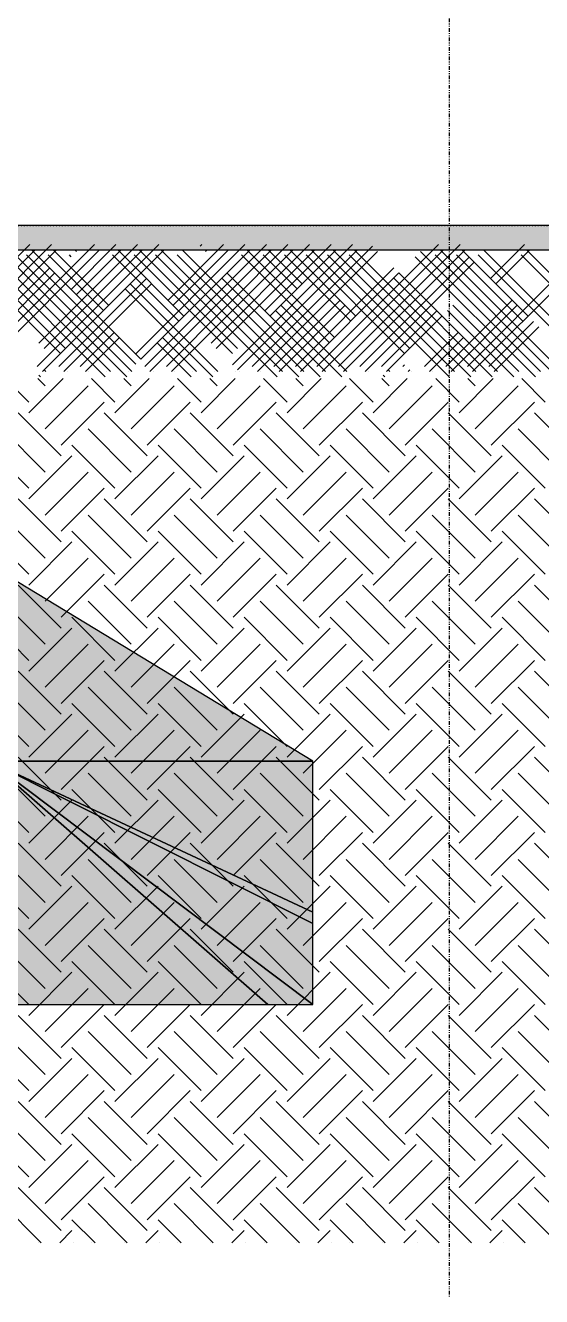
# Model space of a CAD drawing. Extents: x 37185 to 43130, y -8131 to -3926.
# Drawn here: x 38983.9 to 39054.6, y -7787.2 to -7613.1 of the extents above; entities that cross this region are included whole.
import ezdxf

# ---------------------------------------------------------------- set-up
doc = ezdxf.new("R2010")
doc.units = 0
doc.header["$MEASUREMENT"] = 0
doc.linetypes.add('ESTILO_TQS_0002', pattern=[0.4, 0.1, -0.3])
doc.linetypes.add('ESTILO_TQS_0004', pattern=[1.12, 0.5, -0.2, 0.01, -0.2, 0.01, -0.2])
for name, color, linetype in [('36', 253, 'CONTINUOUS'), ('47', 15, 'CONTINUOUS'), ('52', 3, 'CONTINUOUS'), ('67', 7, 'CONTINUOUS'), ('70', 160, 'CONTINUOUS'), ('96', 252, 'CONTINUOUS')]:
    doc.layers.add(name, color=color, linetype=linetype)

msp = doc.modelspace()

# ---------------------------------------------------------------- linework, layer by layer
at = {"layer": '36', "linetype": 'Continuous'}
for p, q in [((38970.83, -7659.8), (38987.49, -7643.13)), ((38971.54, -7660.5), (38988.2, -7643.84)), ((38972.53, -7655.15), (38984.55, -7643.13)), ((38973.24, -7655.85), (38985.26, -7643.84)), ((38988.74, -7658.03), (38975.25, -7644.54)), ((38989.44, -7657.33), (38975.96, -7643.84)), ((38976.72, -7659.8), (38993.39, -7643.13)), ((38977.43, -7660.5), (38994.09, -7643.84)), ((38994.86, -7661.21), (38978.19, -7644.54)), ((38995.57, -7660.5), (38978.9, -7643.84)), ((38997.81, -7661.21), (38981.14, -7644.54)), ((38998.51, -7660.5), (38981.85, -7643.84)), ((38999.05, -7659.51), (38984.09, -7644.54)), ((38999.76, -7658.8), (38984.79, -7643.84)), ((38985.56, -7659.8), (39002.23, -7643.13)), ((38985.79, -7656.62), (38999.28, -7643.13)), ((38986.27, -7660.5), (39002.93, -7643.84)), ((38986.5, -7657.33), (38999.99, -7643.84)), ((38994.63, -7652.14), (38987.03, -7644.54)), ((38995.34, -7651.43), (38987.74, -7643.84)), ((38990.21, -7644.78), (38989.98, -7644.54)), ((38990.21, -7649.25), (38996.33, -7643.13)), ((38990.92, -7644.07), (38990.69, -7643.84)), ((38990.92, -7649.96), (38997.04, -7643.84)), ((39004.94, -7653.61), (38995.87, -7644.54)), ((39005.65, -7652.91), (38996.58, -7643.84)), ((39012.31, -7658.03), (38998.82, -7644.54)), ((38999.05, -7658.09), (39014.01, -7643.13)), ((39013.01, -7657.33), (38999.53, -7643.84)), ((38999.76, -7658.8), (39014.72, -7643.84)), ((39000.29, -7659.8), (39016.96, -7643.13)), ((39001, -7660.5), (39017.66, -7643.84)), ((39018.43, -7661.21), (39001.77, -7644.54)), ((39019.14, -7660.5), (39002.47, -7643.84)), ((39003.24, -7659.8), (39019.9, -7643.13)), ((39003.47, -7650.73), (39011.07, -7643.13)), ((39003.95, -7660.5), (39020.61, -7643.84)), ((39004.18, -7651.43), (39011.77, -7643.84)), ((39021.38, -7661.21), (39004.71, -7644.54)), ((39022.08, -7660.5), (39005.42, -7643.84)), ((39007.89, -7643.36), (39008.12, -7643.13)), ((39008.6, -7644.07), (39008.83, -7643.84)), ((39009.36, -7656.62), (39022.85, -7643.13)), ((39010.07, -7657.33), (39023.56, -7643.84)), ((39012.31, -7659.57), (39028.74, -7643.13)), ((39013.01, -7660.27), (39029.45, -7643.84)), ((39025.57, -7656.56), (39013.55, -7644.54)), ((39026.27, -7655.85), (39014.26, -7643.84)), ((39015.02, -7659.8), (39031.46, -7643.36)), ((39015.73, -7660.5), (39032.17, -7644.07)), ((39021.15, -7649.19), (39016.5, -7644.54)), ((39016.73, -7652.2), (39025.8, -7643.13)), ((39021.85, -7648.49), (39017.2, -7643.84)), ((39017.43, -7652.91), (39026.5, -7643.84)), ((39028.51, -7653.61), (39019.44, -7644.54)), ((39029.22, -7652.91), (39020.15, -7643.84)), ((39035.88, -7658.03), (39022.39, -7644.54)), ((39036.59, -7657.33), (39023.1, -7643.84)), ((39023.86, -7659.8), (39040.53, -7643.13)), ((39024.57, -7660.5), (39041.23, -7643.84)), ((39042, -7661.21), (39025.34, -7644.54)), ((39042.71, -7660.5), (39026.04, -7643.84)), ((39026.81, -7659.8), (39043.47, -7643.13)), ((39027.52, -7660.5), (39044.18, -7643.84)), ((39044.95, -7661.21), (39028.28, -7644.54)), ((39045.65, -7660.5), (39028.99, -7643.84)), ((39054.49, -7660.5), (39038.06, -7644.07)), ((39056.5, -7660.98), (39040.07, -7644.54)), ((39057.21, -7660.27), (39040.77, -7643.84)), ((39052.08, -7653.61), (39043.01, -7644.54)), ((39052.79, -7652.91), (39043.72, -7643.84)), ((39059.45, -7658.03), (39045.96, -7644.54)), ((39060.16, -7657.33), (39046.67, -7643.84)), ((39047.66, -7647.78), (39052.31, -7643.13)), ((39048.37, -7648.49), (39053.02, -7643.84)), ((39068.52, -7661.21), (39051.85, -7644.54)), ((39069.22, -7660.5), (39052.56, -7643.84)), ((38973.78, -7659.8), (38987.26, -7646.31)), ((39020.92, -7659.8), (39034.4, -7646.31)), ((39029.75, -7659.8), (39044.72, -7644.83)), ((39030.46, -7660.5), (39045.42, -7645.54)), ((39053.79, -7661.21), (39037.35, -7644.78)), ((39044.49, -7659.8), (39057.97, -7646.31)), ((38974.48, -7660.5), (38987.97, -7647.01)), ((38988.51, -7659.8), (39000.52, -7647.78)), ((39024.32, -7661.21), (39010.83, -7647.72)), ((39025.03, -7660.5), (39011.54, -7647.01)), ((39021.62, -7660.5), (39035.11, -7647.01)), ((39047.89, -7661.21), (39034.4, -7647.72)), ((39048.6, -7660.5), (39035.11, -7647.01)), ((39045.19, -7660.5), (39058.68, -7647.01)), ((38989.21, -7660.5), (39001.23, -7648.49)), ((39009.59, -7661.21), (38997.58, -7649.19)), ((39010.3, -7660.5), (38998.28, -7648.49)), ((39017.97, -7659.8), (39027.04, -7650.73)), ((39018.68, -7660.5), (39027.75, -7651.43)), ((39027.98, -7660.5), (39018.91, -7651.43)), ((39041.54, -7659.8), (39050.61, -7650.73)), ((39042.25, -7660.5), (39051.32, -7651.43)), ((39051.55, -7660.5), (39042.48, -7651.43)), ((39027.27, -7661.21), (39018.2, -7652.14)), ((39032.7, -7659.8), (39040.3, -7652.2)), ((39033.41, -7660.5), (39041, -7652.91)), ((39050.84, -7661.21), (39041.77, -7652.14)), ((39047.43, -7659.8), (39053.56, -7653.67)), ((39048.14, -7660.5), (39054.26, -7654.38)), ((38991.45, -7659.8), (38996.1, -7655.15)), ((38992.16, -7660.5), (38996.81, -7655.85)), ((39006.65, -7661.21), (39002, -7656.56)), ((39007.35, -7660.5), (39002.7, -7655.85)), ((39038.59, -7659.8), (39043.24, -7655.15)), ((39039.3, -7660.5), (39043.95, -7655.85)), ((38986.73, -7660.5), (38986.5, -7660.27)), ((39033.87, -7660.5), (39033.64, -7660.27)), ((39035.65, -7659.8), (39035.88, -7659.57)), ((39036.35, -7660.5), (39036.59, -7660.27)), ((38986.02, -7661.21), (38985.79, -7660.98)), ((38989.68, -7660.5), (38989.68, -7660.5)), ((38989.68, -7660.5), (38989.68, -7660.5)), ((38992.62, -7660.5), (38992.62, -7660.5)), ((38992.62, -7660.5), (38992.62, -7660.5)), ((38995.11, -7660.5), (38995.11, -7660.5)), ((38995.11, -7660.5), (38995.11, -7660.5)), ((38998.05, -7660.5), (38998.05, -7660.5)), ((38998.05, -7660.5), (38998.05, -7660.5)), ((39001.46, -7660.5), (39001.46, -7660.5)), ((39001.46, -7660.5), (39001.46, -7660.5)), ((39004.41, -7660.5), (39004.41, -7660.5)), ((39004.41, -7660.5), (39004.41, -7660.5)), ((39006.89, -7660.5), (39006.89, -7660.5)), ((39006.89, -7660.5), (39006.89, -7660.5)), ((39009.84, -7660.5), (39009.84, -7660.5)), ((39009.84, -7660.5), (39009.84, -7660.5)), ((39012.78, -7660.5), (39012.78, -7660.5)), ((39012.78, -7660.5), (39012.78, -7660.5)), ((39013.25, -7660.5), (39013.25, -7660.5)), ((39013.25, -7660.5), (39013.25, -7660.5)), ((39016.19, -7660.5), (39016.19, -7660.5)), ((39016.19, -7660.5), (39016.19, -7660.5)), ((39030.92, -7660.5), (39030.92, -7660.5)), ((39030.92, -7660.5), (39030.92, -7660.5)), ((39033.16, -7661.21), (39032.93, -7660.98)), ((39036.82, -7660.5), (39036.82, -7660.5)), ((39036.82, -7660.5), (39036.82, -7660.5)), ((39039.76, -7660.5), (39039.76, -7660.5)), ((39039.76, -7660.5), (39039.76, -7660.5)), ((39051.09, -7660.5), (39051.09, -7660.5)), ((39051.09, -7660.5), (39051.09, -7660.5)), ((39054.03, -7660.5), (39054.03, -7660.5)), ((39054.03, -7660.5), (39054.03, -7660.5))]:
    msp.add_line(p, q, dxfattribs=at)
at = {"layer": '47', "linetype": 'Continuous'}
for p, q in [((38984.42, -7664.69), (38981.21, -7661.48)), ((38984.42, -7666.17), (38989.1, -7661.48)), ((38986.63, -7662.48), (38985.63, -7661.48)), ((38996.2, -7664.69), (38993, -7661.48)), ((38996.2, -7666.17), (39000.89, -7661.48)), ((38998.41, -7662.48), (38997.41, -7661.48)), ((39007.99, -7664.69), (39004.78, -7661.48)), ((39007.99, -7666.17), (39012.67, -7661.48)), ((39010.2, -7662.48), (39009.2, -7661.48)), ((39019.77, -7664.69), (39016.57, -7661.48)), ((39019.77, -7666.17), (39024.46, -7661.48)), ((39021.98, -7662.48), (39020.98, -7661.48)), ((39031.56, -7664.69), (39028.35, -7661.48)), ((39031.56, -7666.17), (39036.24, -7661.48)), ((39033.77, -7662.48), (39032.77, -7661.48)), ((39043.34, -7664.69), (39040.14, -7661.48)), ((39043.34, -7666.17), (39048.03, -7661.48)), ((39045.55, -7662.48), (39044.56, -7661.48)), ((39055.13, -7664.69), (39051.92, -7661.48)), ((38986.63, -7668.37), (38992.52, -7662.48)), ((38998.41, -7668.37), (39004.31, -7662.48)), ((39010.2, -7668.37), (39016.09, -7662.48)), ((39021.98, -7668.37), (39027.88, -7662.48)), ((39033.77, -7668.37), (39039.66, -7662.48)), ((39045.55, -7668.37), (39051.45, -7662.48)), ((38988.84, -7670.58), (38994.73, -7664.69)), ((39000.62, -7670.58), (39006.52, -7664.69)), ((39012.41, -7670.58), (39018.3, -7664.69)), ((39024.19, -7670.58), (39030.09, -7664.69)), ((39035.98, -7670.58), (39041.87, -7664.69)), ((39047.76, -7670.58), (39053.66, -7664.69)), ((38988.84, -7672.06), (38982.95, -7666.17)), ((39000.62, -7672.06), (38994.73, -7666.17)), ((39012.41, -7672.06), (39006.52, -7666.17)), ((39024.19, -7672.06), (39018.3, -7666.17)), ((39035.98, -7672.06), (39030.09, -7666.17)), ((39047.76, -7672.06), (39041.87, -7666.17)), ((39059.55, -7672.06), (39053.66, -7666.17)), ((38986.63, -7674.27), (38980.74, -7668.37)), ((38998.41, -7674.27), (38992.52, -7668.37)), ((39010.2, -7674.27), (39004.31, -7668.37)), ((39021.98, -7674.27), (39016.09, -7668.37)), ((39033.77, -7674.27), (39027.88, -7668.37)), ((39045.55, -7674.27), (39039.66, -7668.37)), ((39057.34, -7674.27), (39051.45, -7668.37)), ((38984.42, -7676.48), (38978.53, -7670.58)), ((38996.2, -7676.48), (38990.31, -7670.58)), ((39007.99, -7676.48), (39002.1, -7670.58)), ((39019.77, -7676.48), (39013.88, -7670.58)), ((39031.56, -7676.48), (39025.67, -7670.58)), ((39043.34, -7676.48), (39037.45, -7670.58)), ((39055.13, -7676.48), (39049.24, -7670.58)), ((38984.42, -7677.95), (38990.31, -7672.06)), ((38996.2, -7677.95), (39002.1, -7672.06)), ((39007.99, -7677.95), (39013.88, -7672.06)), ((39019.77, -7677.95), (39025.67, -7672.06)), ((39031.56, -7677.95), (39037.45, -7672.06)), ((39043.34, -7677.95), (39049.24, -7672.06)), ((38986.63, -7680.16), (38992.52, -7674.27)), ((38998.41, -7680.16), (39004.31, -7674.27)), ((39010.2, -7680.16), (39016.09, -7674.27)), ((39021.98, -7680.16), (39027.88, -7674.27)), ((39033.77, -7680.16), (39039.66, -7674.27)), ((39045.55, -7680.16), (39051.45, -7674.27)), ((38988.84, -7682.37), (38994.73, -7676.48)), ((39000.62, -7682.37), (39006.52, -7676.48)), ((39012.41, -7682.37), (39018.3, -7676.48)), ((39024.19, -7682.37), (39030.09, -7676.48)), ((39035.98, -7682.37), (39041.87, -7676.48)), ((39047.76, -7682.37), (39053.66, -7676.48)), ((38988.84, -7683.84), (38982.95, -7677.95)), ((39000.62, -7683.84), (38994.73, -7677.95)), ((39012.41, -7683.84), (39006.52, -7677.95)), ((39024.19, -7683.84), (39018.3, -7677.95)), ((39035.98, -7683.84), (39030.09, -7677.95)), ((39047.76, -7683.84), (39041.87, -7677.95)), ((39059.55, -7683.84), (39053.66, -7677.95)), ((38986.63, -7686.05), (38980.74, -7680.16)), ((38998.41, -7686.05), (38992.52, -7680.16)), ((39010.2, -7686.05), (39004.31, -7680.16)), ((39021.98, -7686.05), (39016.09, -7680.16)), ((39033.77, -7686.05), (39027.88, -7680.16)), ((39045.55, -7686.05), (39039.66, -7680.16)), ((39057.34, -7686.05), (39051.45, -7680.16)), ((38984.42, -7688.26), (38978.53, -7682.37)), ((38996.2, -7688.26), (38990.31, -7682.37)), ((39007.99, -7688.26), (39002.1, -7682.37)), ((39019.77, -7688.26), (39013.88, -7682.37)), ((39031.56, -7688.26), (39025.67, -7682.37)), ((39043.34, -7688.26), (39037.45, -7682.37)), ((39055.13, -7688.26), (39049.24, -7682.37)), ((38984.42, -7689.74), (38990.31, -7683.84)), ((38996.2, -7689.74), (39002.1, -7683.84)), ((39007.99, -7689.74), (39013.88, -7683.84)), ((39019.77, -7689.74), (39025.67, -7683.84)), ((39031.56, -7689.74), (39037.45, -7683.84)), ((39043.34, -7689.74), (39049.24, -7683.84)), ((38986.63, -7691.94), (38992.52, -7686.05)), ((38998.41, -7691.94), (39004.31, -7686.05)), ((39010.2, -7691.94), (39016.09, -7686.05)), ((39021.98, -7691.94), (39027.88, -7686.05)), ((39033.77, -7691.94), (39039.66, -7686.05)), ((39045.55, -7691.94), (39051.45, -7686.05)), ((38988.84, -7695.63), (38982.95, -7689.74)), ((38988.84, -7694.15), (38994.73, -7688.26)), ((39000.62, -7695.63), (38994.73, -7689.74)), ((39000.62, -7694.15), (39006.52, -7688.26)), ((39012.41, -7695.63), (39006.52, -7689.74)), ((39012.41, -7694.15), (39018.3, -7688.26)), ((39024.19, -7695.63), (39018.3, -7689.74)), ((39024.19, -7694.15), (39030.09, -7688.26)), ((39035.98, -7695.63), (39030.09, -7689.74)), ((39035.98, -7694.15), (39041.87, -7688.26)), ((39047.76, -7695.63), (39041.87, -7689.74)), ((39047.76, -7694.15), (39053.66, -7688.26)), ((39059.55, -7695.63), (39053.66, -7689.74)), ((38986.63, -7697.84), (38980.74, -7691.94)), ((38998.41, -7697.84), (38992.52, -7691.94)), ((39010.2, -7697.84), (39004.31, -7691.94)), ((39021.98, -7697.84), (39016.09, -7691.94)), ((39033.77, -7697.84), (39027.88, -7691.94)), ((39045.55, -7697.84), (39039.66, -7691.94)), ((39057.34, -7697.84), (39051.45, -7691.94)), ((38984.42, -7700.05), (38978.53, -7694.15)), ((38996.2, -7700.05), (38990.31, -7694.15)), ((39007.99, -7700.05), (39002.1, -7694.15)), ((39019.77, -7700.05), (39013.88, -7694.15)), ((39031.56, -7700.05), (39025.67, -7694.15)), ((39043.34, -7700.05), (39037.45, -7694.15)), ((39055.13, -7700.05), (39049.24, -7694.15)), ((38984.42, -7701.52), (38990.31, -7695.63)), ((38996.2, -7701.52), (39002.1, -7695.63)), ((39007.99, -7701.52), (39013.88, -7695.63)), ((39019.77, -7701.52), (39025.67, -7695.63)), ((39031.56, -7701.52), (39037.45, -7695.63)), ((39043.34, -7701.52), (39049.24, -7695.63)), ((38986.63, -7703.73), (38992.52, -7697.84)), ((38998.41, -7703.73), (39004.31, -7697.84)), ((39010.2, -7703.73), (39016.09, -7697.84)), ((39021.98, -7703.73), (39027.88, -7697.84)), ((39033.77, -7703.73), (39039.66, -7697.84)), ((39045.55, -7703.73), (39051.45, -7697.84)), ((38988.84, -7705.94), (38994.73, -7700.05)), ((39000.62, -7705.94), (39006.52, -7700.05)), ((39012.41, -7705.94), (39018.3, -7700.05)), ((39024.19, -7705.94), (39030.09, -7700.05)), ((39035.98, -7705.94), (39041.87, -7700.05)), ((39047.76, -7705.94), (39053.66, -7700.05)), ((38988.84, -7707.41), (38982.95, -7701.52)), ((39000.62, -7707.41), (38994.73, -7701.52)), ((39012.41, -7707.41), (39006.52, -7701.52)), ((39024.19, -7707.41), (39018.3, -7701.52)), ((39035.98, -7707.41), (39030.09, -7701.52)), ((39047.76, -7707.41), (39041.87, -7701.52)), ((39059.55, -7707.41), (39053.66, -7701.52)), ((38986.63, -7709.62), (38980.74, -7703.73)), ((38998.41, -7709.62), (38992.52, -7703.73)), ((39010.2, -7709.62), (39004.31, -7703.73)), ((39021.98, -7709.62), (39016.09, -7703.73)), ((39033.77, -7709.62), (39027.88, -7703.73)), ((39045.55, -7709.62), (39039.66, -7703.73)), ((39057.34, -7709.62), (39051.45, -7703.73)), ((38984.42, -7711.83), (38978.53, -7705.94)), ((38996.2, -7711.83), (38990.31, -7705.94)), ((39007.99, -7711.83), (39002.1, -7705.94)), ((39019.77, -7711.83), (39013.88, -7705.94)), ((39031.56, -7711.83), (39025.67, -7705.94)), ((39043.34, -7711.83), (39037.45, -7705.94)), ((39055.13, -7711.83), (39049.24, -7705.94)), ((38984.42, -7713.31), (38990.31, -7707.41)), ((38996.2, -7713.31), (39002.1, -7707.41)), ((39007.99, -7713.31), (39013.88, -7707.41)), ((39019.77, -7713.31), (39025.67, -7707.41)), ((39031.56, -7713.31), (39037.45, -7707.41)), ((39043.34, -7713.31), (39049.24, -7707.41)), ((38986.63, -7715.52), (38992.52, -7709.62)), ((38998.41, -7715.52), (39004.31, -7709.62)), ((39010.2, -7715.52), (39016.09, -7709.62)), ((39021.98, -7715.52), (39027.88, -7709.62)), ((39033.77, -7715.52), (39039.66, -7709.62)), ((39045.55, -7715.52), (39051.45, -7709.62)), ((38988.84, -7717.72), (38994.73, -7711.83)), ((39000.62, -7717.72), (39006.52, -7711.83)), ((39012.41, -7717.72), (39018.3, -7711.83)), ((39024.19, -7717.72), (39030.09, -7711.83)), ((39035.98, -7717.72), (39041.87, -7711.83)), ((39047.76, -7717.72), (39053.66, -7711.83)), ((38988.84, -7719.2), (38982.95, -7713.31)), ((39000.62, -7719.2), (38994.73, -7713.31)), ((39012.41, -7719.2), (39006.52, -7713.31)), ((39024.19, -7719.2), (39018.3, -7713.31)), ((39035.98, -7719.2), (39030.09, -7713.31)), ((39047.76, -7719.2), (39041.87, -7713.31)), ((39059.55, -7719.2), (39053.66, -7713.31)), ((38986.63, -7721.41), (38980.74, -7715.52)), ((38998.41, -7721.41), (38992.52, -7715.52)), ((39010.2, -7721.41), (39004.31, -7715.52)), ((39021.98, -7721.41), (39016.09, -7715.52)), ((39033.77, -7721.41), (39027.88, -7715.52)), ((39045.55, -7721.41), (39039.66, -7715.52)), ((39057.34, -7721.41), (39051.45, -7715.52)), ((38984.42, -7723.62), (38978.53, -7717.72)), ((38996.2, -7723.62), (38990.31, -7717.72)), ((39007.99, -7723.62), (39002.1, -7717.72)), ((39019.77, -7723.62), (39013.88, -7717.72)), ((39031.56, -7723.62), (39025.67, -7717.72)), ((39043.34, -7723.62), (39037.45, -7717.72)), ((39055.13, -7723.62), (39049.24, -7717.72)), ((38984.42, -7725.09), (38990.31, -7719.2)), ((38996.2, -7725.09), (39002.1, -7719.2)), ((39007.99, -7725.09), (39013.88, -7719.2)), ((39019.77, -7725.09), (39025.67, -7719.2)), ((39031.56, -7725.09), (39037.45, -7719.2)), ((39043.34, -7725.09), (39049.24, -7719.2)), ((38986.63, -7727.3), (38992.52, -7721.41)), ((38998.41, -7727.3), (39004.31, -7721.41)), ((39010.2, -7727.3), (39016.09, -7721.41)), ((39021.98, -7727.3), (39027.88, -7721.41)), ((39033.77, -7727.3), (39039.66, -7721.41)), ((39045.55, -7727.3), (39051.45, -7721.41)), ((38988.84, -7729.51), (38994.73, -7723.62)), ((39000.62, -7729.51), (39006.52, -7723.62)), ((39012.41, -7729.51), (39018.3, -7723.62)), ((39024.19, -7729.51), (39030.09, -7723.62)), ((39035.98, -7729.51), (39041.87, -7723.62)), ((39047.76, -7729.51), (39053.66, -7723.62)), ((38988.84, -7730.98), (38982.95, -7725.09)), ((39000.62, -7730.98), (38994.73, -7725.09)), ((39012.41, -7730.98), (39006.52, -7725.09)), ((39024.19, -7730.98), (39018.3, -7725.09)), ((39035.98, -7730.98), (39030.09, -7725.09)), ((39047.76, -7730.98), (39041.87, -7725.09)), ((39059.55, -7730.98), (39053.66, -7725.09)), ((38986.63, -7733.19), (38980.74, -7727.3)), ((38998.41, -7733.19), (38992.52, -7727.3)), ((39010.2, -7733.19), (39004.31, -7727.3)), ((39021.98, -7733.19), (39016.09, -7727.3)), ((39033.77, -7733.19), (39027.88, -7727.3)), ((39045.55, -7733.19), (39039.66, -7727.3)), ((39057.34, -7733.19), (39051.45, -7727.3)), ((38984.42, -7735.4), (38978.53, -7729.51)), ((38996.2, -7735.4), (38990.31, -7729.51)), ((39007.99, -7735.4), (39002.1, -7729.51)), ((39019.77, -7735.4), (39013.88, -7729.51)), ((39031.56, -7735.4), (39025.67, -7729.51)), ((39043.34, -7735.4), (39037.45, -7729.51)), ((39055.13, -7735.4), (39049.24, -7729.51)), ((38984.42, -7736.88), (38990.31, -7730.98)), ((38996.2, -7736.88), (39002.1, -7730.98)), ((39007.99, -7736.88), (39013.88, -7730.98)), ((39019.77, -7736.88), (39025.67, -7730.98)), ((39031.56, -7736.88), (39037.45, -7730.98)), ((39043.34, -7736.88), (39049.24, -7730.98)), ((38986.63, -7739.09), (38992.52, -7733.19)), ((38998.41, -7739.09), (39004.31, -7733.19)), ((39010.2, -7739.09), (39016.09, -7733.19)), ((39021.98, -7739.09), (39027.88, -7733.19)), ((39033.77, -7739.09), (39039.66, -7733.19)), ((39045.55, -7739.09), (39051.45, -7733.19)), ((38988.84, -7742.77), (38982.95, -7736.88)), ((38988.84, -7741.3), (38994.73, -7735.4)), ((39000.62, -7742.77), (38994.73, -7736.88)), ((39000.62, -7741.3), (39006.52, -7735.4)), ((39012.41, -7742.77), (39006.52, -7736.88)), ((39012.41, -7741.3), (39018.3, -7735.4)), ((39024.19, -7742.77), (39018.3, -7736.88)), ((39024.19, -7741.3), (39030.09, -7735.4)), ((39035.98, -7742.77), (39030.09, -7736.88)), ((39035.98, -7741.3), (39041.87, -7735.4)), ((39047.76, -7742.77), (39041.87, -7736.88)), ((39047.76, -7741.3), (39053.66, -7735.4)), ((39059.55, -7742.77), (39053.66, -7736.88)), ((38986.63, -7744.98), (38980.74, -7739.09)), ((38998.41, -7744.98), (38992.52, -7739.09)), ((39010.2, -7744.98), (39004.31, -7739.09)), ((39021.98, -7744.98), (39016.09, -7739.09)), ((39033.77, -7744.98), (39027.88, -7739.09)), ((39045.55, -7744.98), (39039.66, -7739.09)), ((39057.34, -7744.98), (39051.45, -7739.09)), ((38984.42, -7747.19), (38978.53, -7741.3)), ((38996.2, -7747.19), (38990.31, -7741.3)), ((39007.99, -7747.19), (39002.1, -7741.3)), ((39019.77, -7747.19), (39013.88, -7741.3)), ((39031.56, -7747.19), (39025.67, -7741.3)), ((39043.34, -7747.19), (39037.45, -7741.3)), ((39055.13, -7747.19), (39049.24, -7741.3)), ((38984.42, -7748.66), (38990.31, -7742.77)), ((38996.2, -7748.66), (39002.1, -7742.77)), ((39007.99, -7748.66), (39013.88, -7742.77)), ((39019.77, -7748.66), (39025.67, -7742.77)), ((39031.56, -7748.66), (39037.45, -7742.77)), ((39043.34, -7748.66), (39049.24, -7742.77)), ((38986.63, -7750.87), (38992.52, -7744.98)), ((38998.41, -7750.87), (39004.31, -7744.98)), ((39010.2, -7750.87), (39016.09, -7744.98)), ((39021.98, -7750.87), (39027.88, -7744.98)), ((39033.77, -7750.87), (39039.66, -7744.98)), ((39045.55, -7750.87), (39051.45, -7744.98)), ((38988.84, -7753.08), (38994.73, -7747.19)), ((39000.62, -7753.08), (39006.52, -7747.19)), ((39012.41, -7753.08), (39018.3, -7747.19)), ((39024.19, -7753.08), (39030.09, -7747.19)), ((39035.98, -7753.08), (39041.87, -7747.19)), ((39047.76, -7753.08), (39053.66, -7747.19)), ((38988.84, -7754.55), (38982.95, -7748.66)), ((39000.62, -7754.55), (38994.73, -7748.66)), ((39012.41, -7754.55), (39006.52, -7748.66)), ((39024.19, -7754.55), (39018.3, -7748.66)), ((39035.98, -7754.55), (39030.09, -7748.66)), ((39047.76, -7754.55), (39041.87, -7748.66)), ((39059.55, -7754.55), (39053.66, -7748.66)), ((38986.63, -7756.76), (38980.74, -7750.87)), ((38998.41, -7756.76), (38992.52, -7750.87)), ((39010.2, -7756.76), (39004.31, -7750.87)), ((39021.98, -7756.76), (39016.09, -7750.87)), ((39033.77, -7756.76), (39027.88, -7750.87)), ((39045.55, -7756.76), (39039.66, -7750.87)), ((39057.34, -7756.76), (39051.45, -7750.87)), ((38984.42, -7758.97), (38978.53, -7753.08)), ((38996.2, -7758.97), (38990.31, -7753.08)), ((39007.99, -7758.97), (39002.1, -7753.08)), ((39019.77, -7758.97), (39013.88, -7753.08)), ((39031.56, -7758.97), (39025.67, -7753.08)), ((39043.34, -7758.97), (39037.45, -7753.08)), ((39055.13, -7758.97), (39049.24, -7753.08)), ((38984.42, -7760.45), (38990.31, -7754.55)), ((38996.2, -7760.45), (39002.1, -7754.55)), ((39007.99, -7760.45), (39013.88, -7754.55)), ((39019.77, -7760.45), (39025.67, -7754.55)), ((39031.56, -7760.45), (39037.45, -7754.55)), ((39043.34, -7760.45), (39049.24, -7754.55)), ((38986.63, -7762.66), (38992.52, -7756.76)), ((38998.41, -7762.66), (39004.31, -7756.76)), ((39010.2, -7762.66), (39016.09, -7756.76)), ((39021.98, -7762.66), (39027.88, -7756.76)), ((39033.77, -7762.66), (39039.66, -7756.76)), ((39045.55, -7762.66), (39051.45, -7756.76)), ((38988.84, -7764.87), (38994.73, -7758.97)), ((39000.62, -7764.87), (39006.52, -7758.97)), ((39012.41, -7764.87), (39018.3, -7758.97)), ((39024.19, -7764.87), (39030.09, -7758.97)), ((39035.98, -7764.87), (39041.87, -7758.97)), ((39047.76, -7764.87), (39053.66, -7758.97)), ((38988.84, -7766.34), (38982.95, -7760.45)), ((39000.62, -7766.34), (38994.73, -7760.45)), ((39012.41, -7766.34), (39006.52, -7760.45)), ((39024.19, -7766.34), (39018.3, -7760.45)), ((39035.98, -7766.34), (39030.09, -7760.45)), ((39047.76, -7766.34), (39041.87, -7760.45)), ((39059.55, -7766.34), (39053.66, -7760.45)), ((38986.63, -7768.55), (38980.74, -7762.66)), ((38998.41, -7768.55), (38992.52, -7762.66)), ((39010.2, -7768.55), (39004.31, -7762.66)), ((39021.98, -7768.55), (39016.09, -7762.66)), ((39033.77, -7768.55), (39027.88, -7762.66)), ((39045.55, -7768.55), (39039.66, -7762.66)), ((39057.34, -7768.55), (39051.45, -7762.66)), ((38984.42, -7770.76), (38978.53, -7764.87)), ((38984.42, -7772.23), (38990.31, -7766.34)), ((38996.2, -7770.76), (38990.31, -7764.87)), ((38996.2, -7772.23), (39002.1, -7766.34)), ((39007.99, -7770.76), (39002.1, -7764.87)), ((39007.99, -7772.23), (39013.88, -7766.34)), ((39019.77, -7770.76), (39013.88, -7764.87)), ((39019.77, -7772.23), (39025.67, -7766.34)), ((39031.56, -7770.76), (39025.67, -7764.87)), ((39031.56, -7772.23), (39037.45, -7766.34)), ((39043.34, -7770.76), (39037.45, -7764.87)), ((39043.34, -7772.23), (39049.24, -7766.34)), ((39055.13, -7770.76), (39049.24, -7764.87)), ((38986.63, -7774.44), (38992.52, -7768.55)), ((38998.41, -7774.44), (39004.31, -7768.55)), ((39010.2, -7774.44), (39016.09, -7768.55)), ((39021.98, -7774.44), (39027.88, -7768.55)), ((39033.77, -7774.44), (39039.66, -7768.55)), ((39045.55, -7774.44), (39051.45, -7768.55)), ((38988.84, -7776.65), (38994.73, -7770.76)), ((39000.62, -7776.65), (39006.52, -7770.76)), ((39012.41, -7776.65), (39018.3, -7770.76)), ((39024.19, -7776.65), (39030.09, -7770.76)), ((39035.98, -7776.65), (39041.87, -7770.76)), ((39047.76, -7776.65), (39053.66, -7770.76)), ((38988.84, -7778.12), (38982.95, -7772.23)), ((39000.62, -7778.12), (38994.73, -7772.23)), ((39012.41, -7778.12), (39006.52, -7772.23)), ((39024.19, -7778.12), (39018.3, -7772.23)), ((39035.98, -7778.12), (39030.09, -7772.23)), ((39047.76, -7778.12), (39041.87, -7772.23)), ((39059.55, -7778.12), (39053.66, -7772.23)), ((38986.1, -7779.81), (38980.74, -7774.44)), ((38997.89, -7779.81), (38992.52, -7774.44)), ((39009.67, -7779.81), (39004.31, -7774.44)), ((39021.46, -7779.81), (39016.09, -7774.44)), ((39033.24, -7779.81), (39027.88, -7774.44)), ((39045.03, -7779.81), (39039.66, -7774.44)), ((39056.81, -7779.81), (39051.45, -7774.44)), ((38993.47, -7779.81), (38990.31, -7776.65)), ((39005.25, -7779.81), (39002.1, -7776.65)), ((39017.04, -7779.81), (39013.88, -7776.65)), ((39028.82, -7779.81), (39025.67, -7776.65)), ((39040.61, -7779.81), (39037.45, -7776.65)), ((39052.39, -7779.81), (39049.24, -7776.65)), ((38988.63, -7779.81), (38990.31, -7778.12)), ((39000.41, -7779.81), (39002.1, -7778.12)), ((39012.2, -7779.81), (39013.88, -7778.12)), ((39023.98, -7779.81), (39025.67, -7778.12)), ((39035.77, -7779.81), (39037.45, -7778.12)), ((39047.55, -7779.81), (39049.24, -7778.12)), ((38985.68, -7779.81), (38985.68, -7779.81)), ((38990.52, -7779.81), (38990.52, -7779.81)), ((38993.05, -7779.81), (38993.05, -7779.81)), ((38997.47, -7779.81), (38997.47, -7779.81)), ((39002.31, -7779.81), (39002.31, -7779.81)), ((39004.83, -7779.81), (39004.83, -7779.81)), ((39009.25, -7779.81), (39009.25, -7779.81)), ((39014.09, -7779.81), (39014.09, -7779.81)), ((39016.62, -7779.81), (39016.62, -7779.81)), ((39021.04, -7779.81), (39021.04, -7779.81)), ((39025.88, -7779.81), (39025.88, -7779.81)), ((39028.4, -7779.81), (39028.4, -7779.81)), ((39032.82, -7779.81), (39032.82, -7779.81)), ((39037.66, -7779.81), (39037.66, -7779.81)), ((39040.19, -7779.81), (39040.19, -7779.81)), ((39044.61, -7779.81), (39044.61, -7779.81)), ((39049.45, -7779.81), (39049.45, -7779.81)), ((39051.97, -7779.81), (39051.97, -7779.81))]:
    msp.add_line(p, q, dxfattribs=at)
at = {"layer": '52', "linetype": 'Continuous'}
for points in [[(39023.32, -7713.84), (38968.67, -7680.71), (38968.32, -7680.5)], [(39023.32, -7747.17), (39023.32, -7736.08), (39023.32, -7734.54), (39023.32, -7713.84)], [(38889.98, -7747.17), (38972.79, -7747.17), (39017.14, -7747.17), (39023.32, -7747.17)]]:
    msp.add_lwpolyline(points, dxfattribs=at)
at = {"layer": '67', "linetype": 'ESTILO_TQS_0002'}
msp.add_line((38396.54, -7640.5), (40376.85, -7640.5), dxfattribs=at)
at = {"layer": '70', "linetype": 'ESTILO_TQS_0004'}
msp.add_line((39041.99, -4463.57), (39041.99, -7787.17), dxfattribs=at)
at = {"layer": '96', "linetype": 'Continuous'}
for points in [[(38596.32, -7640.5), (38596.32, -7643.84), (40156.32, -7643.84), (40156.32, -7640.5), (38596.32, -7640.5)], [(38972.79, -7713.84), (39023.32, -7713.84), (38968.67, -7680.71), (38972.79, -7713.84)], [(38978.97, -7713.84), (38972.79, -7747.17), (39017.14, -7747.17), (38978.97, -7713.84)], [(38978.97, -7713.84), (39017.14, -7747.17), (39023.32, -7747.17), (38978.97, -7713.84)], [(38978.97, -7713.84), (39023.32, -7747.17), (39023.32, -7736.08), (38978.97, -7713.84)], [(38978.97, -7713.84), (39023.32, -7736.08), (39023.32, -7734.54), (38978.97, -7713.84)], [(38978.97, -7713.84), (39023.32, -7734.54), (39023.32, -7713.84), (38978.97, -7713.84)]]:
    msp.add_lwpolyline(points, dxfattribs=at)
for points in [[(38596.32, -7640.5), (38596.32, -7643.84), (40156.32, -7643.84)], [(38596.32, -7640.5), (40156.32, -7643.84), (40156.32, -7640.5)], [(38596.32, -7640.5), (40156.32, -7640.5), (38596.32, -7640.5)], [(38972.79, -7713.84), (39023.32, -7713.84), (38968.67, -7680.71)], [(38978.97, -7713.84), (38972.79, -7747.17), (39017.14, -7747.17)], [(38978.97, -7713.84), (39017.14, -7747.17), (38978.97, -7713.84)], [(38978.97, -7713.84), (39017.14, -7747.17), (39023.32, -7747.17)], [(38978.97, -7713.84), (39023.32, -7747.17), (38978.97, -7713.84)], [(38978.97, -7713.84), (39023.32, -7747.17), (39023.32, -7736.08)], [(38978.97, -7713.84), (39023.32, -7736.08), (38978.97, -7713.84)], [(38978.97, -7713.84), (39023.32, -7736.08), (39023.32, -7734.54)], [(38978.97, -7713.84), (39023.32, -7734.54), (38978.97, -7713.84)], [(38978.97, -7713.84), (39023.32, -7734.54), (39023.32, -7713.84)], [(38978.97, -7713.84), (39023.32, -7713.84), (38978.97, -7713.84)]]:
    msp.add_solid(points, dxfattribs=at)

doc.saveas('drawing.dxf')
